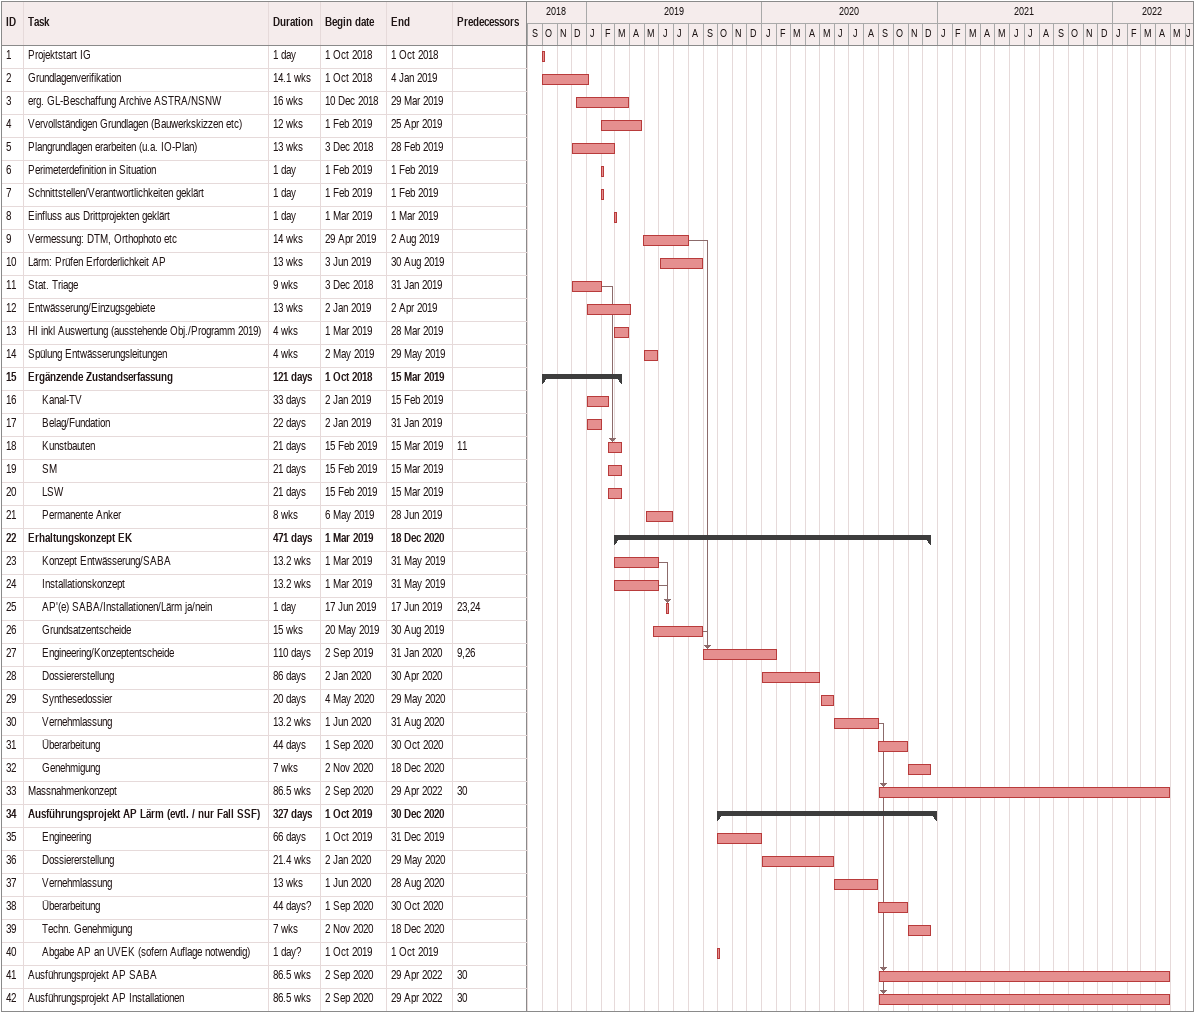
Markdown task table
| ID | Level | Task | Duration | Start | Finish | Predecessors |
|---|---|---|---|---|---|---|
| 1 | 1 | Projektstart IG | 1d | 2018-10-01 | 2018-10-01 |  |
| 2 | 1 | Grundlagenverifikation | 14.1w | 2018-10-01 | 2019-01-04 |  |
| 3 | 1 | erg. GL-Beschaffung Archive ASTRA/NSNW | 16w | 2018-12-10 | 2019-03-29 |  |
| 4 | 1 | Vervollständigen Grundlagen (Bauwerkskizzen etc) | 12w | 2019-02-01 | 2019-04-25 |  |
| 5 | 1 | Plangrundlagen erarbeiten (u.a. IO-Plan) | 13w | 2018-12-03 | 2019-02-28 |  |
| 6 | 1 | Perimeterdefinition in Situation | 1d | 2019-02-01 | 2019-02-01 |  |
| 7 | 1 | Schnittstellen/Verantwortlichkeiten geklärt | 1d | 2019-02-01 | 2019-02-01 |  |
| 8 | 1 | Einfluss aus Drittprojekten geklärt | 1d | 2019-03-01 | 2019-03-01 |  |
| 9 | 1 | Vermessung: DTM, Orthophoto etc | 14w | 2019-04-29 | 2019-08-02 |  |
| 10 | 1 | Lärm: Prüfen Erforderlichkeit AP | 13w | 2019-06-03 | 2019-08-30 |  |
| 11 | 1 | Stat. Triage | 9w | 2018-12-03 | 2019-01-31 |  |
| 12 | 1 | Entwässerung/Einzugsgebiete | 13w | 2019-01-02 | 2019-04-02 |  |
| 13 | 1 | HI inkl Auswertung (ausstehende Obj./Programm 2019) | 4w | 2019-03-01 | 2019-03-28 |  |
| 14 | 1 | Spülung Entwässerungsleitungen | 4w | 2019-05-02 | 2019-05-29 |  |
| 15 | 1 | **Ergänzende Zustandserfassung** | 121d | 2018-10-01 | 2019-03-15 |  |
| 16 | 2 | Kanal-TV | 33d | 2019-01-02 | 2019-02-15 |  |
| 17 | 2 | Belag/Fundation | 22d | 2019-01-02 | 2019-01-31 |  |
| 18 | 2 | Kunstbauten | 21d | 2019-02-15 | 2019-03-15 | 11 |
| 19 | 2 | SM | 21d | 2019-02-15 | 2019-03-15 |  |
| 20 | 2 | LSW | 21d | 2019-02-15 | 2019-03-15 |  |
| 21 | 2 | Permanente Anker | 8w | 2019-05-06 | 2019-06-28 |  |
| 22 | 1 | **Erhaltungskonzept EK** | 471d | 2019-03-01 | 2020-12-18 |  |
| 23 | 2 | Konzept Entwässerung/SABA | 13.2w | 2019-03-01 | 2019-05-31 |  |
| 24 | 2 | Installationskonzept | 13.2w | 2019-03-01 | 2019-05-31 |  |
| 25 | 2 | AP'(e) SABA/Installationen/Lärm ja/nein | 1d | 2019-06-17 | 2019-06-17 | 23, 24 |
| 26 | 2 | Grundsatzentscheide | 15w | 2019-05-20 | 2019-08-30 |  |
| 27 | 2 | Engineering/Konzeptentscheide | 110d | 2019-09-02 | 2020-01-31 | 9, 26 |
| 28 | 2 | Dossiererstellung | 86d | 2020-01-02 | 2020-04-30 |  |
| 29 | 2 | Synthesedossier | 20d | 2020-05-04 | 2020-05-29 |  |
| 30 | 2 | Vernehmlassung | 13.2w | 2020-06-01 | 2020-08-31 |  |
| 31 | 2 | Überarbeitung | 44d | 2020-09-01 | 2020-10-30 |  |
| 32 | 2 | Genehmigung | 7w | 2020-11-02 | 2020-12-18 |  |
| 33 | 1 | Massnahmenkonzept | 86.5w | 2020-09-02 | 2022-04-29 | 30 |
| 34 | 1 | **Ausführungsprojekt AP Lärm (evtl. / nur Fall SSF)** | 327d | 2019-10-01 | 2020-12-30 |  |
| 35 | 2 | Engineering | 66d | 2019-10-01 | 2019-12-31 |  |
| 36 | 2 | Dossiererstellung | 21.4w | 2020-01-02 | 2020-05-29 |  |
| 37 | 2 | Vernehmlassung | 13w | 2020-06-01 | 2020-08-28 |  |
| 38 | 2 | Überarbeitung | 44d? | 2020-09-01 | 2020-10-30 |  |
| 39 | 2 | Techn. Genehmigung | 7w | 2020-11-02 | 2020-12-18 |  |
| 40 | 2 | Abgabe AP an UVEK (sofern Auflage notwendig) | 1d? | 2019-10-01 | 2019-10-01 |  |
| 41 | 1 | Ausführungsprojekt AP SABA | 86.5w | 2020-09-02 | 2022-04-29 | 30 |
| 42 | 1 | Ausführungsprojekt AP Installationen | 86.5w | 2020-09-02 | 2022-04-29 | 30 |
